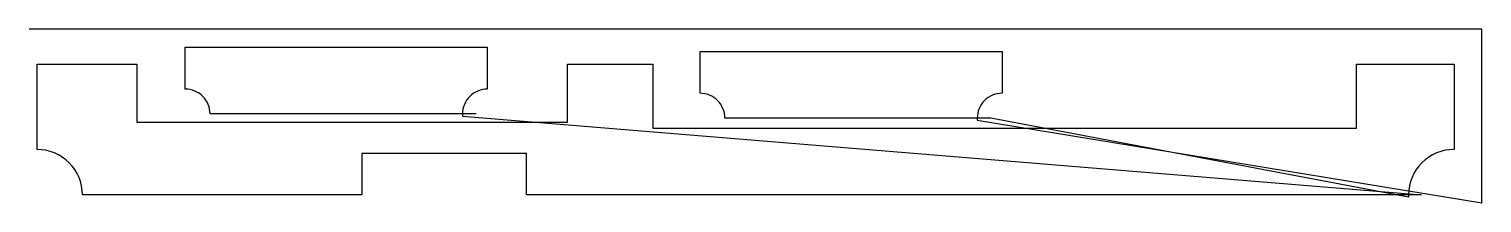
# Model space of a CAD drawing. Header units: metres. Extents: x 600 to 4118, y 0 to 421.
import ezdxf

# ---------------------------------------------------------------- set-up
doc = ezdxf.new("R2010")
doc.units = ezdxf.units.M

msp = doc.modelspace()

# ---------------------------------------------------------------- linework, layer by layer
at = {"layer": 'TOOL_0'}
for p, q in [((601.078, 421.16), (600.078, 421.16)), ((4118.353, 421.16), (601.078, 421.16)), ((4118.353, 1.001), (4118.353, 421.16)), ((978.308, 275.456), (978.308, 376.961)), ((978.308, 376.961), (1709.808, 376.961)), ((1709.808, 376.961), (1709.808, 275.456)), ((2224.88, 265.501), (2224.88, 367.006)), ((2224.88, 367.006), (2956.38, 367.006)), ((2956.38, 367.006), (2956.38, 265.501)), ((619.313, 129.481), (619.312, 335.984)), ((619.312, 335.984), (860.812, 335.984)), ((860.812, 335.984), (860.812, 195.984)), ((1904.312, 195.984), (1904.312, 335.984)), ((1904.312, 335.984), (2110.812, 335.984)), ((2110.812, 335.984), (2110.812, 180.984)), ((3814.312, 180.984), (3814.312, 335.984)), ((3814.312, 335.984), (4050.812, 335.984)), ((4050.812, 335.984), (4050.812, 129.481)), ((1649.812, 215.461), (1038.303, 215.461)), ((1682.591, 215.461), (1649.812, 215.461)), ((1649.813, 215.461), (1649.813, 210.354)), ((860.812, 195.984), (1904.312, 195.984)), ((1649.813, 210.354), (3971.807, 19.484)), ((2110.812, 180.984), (3814.312, 180.984)), ((2896.384, 205.506), (2284.875, 205.506)), ((2929.163, 205.506), (2896.384, 205.506)), ((2896.385, 205.506), (2896.385, 200.399)), ((2896.385, 200.399), (4118.353, 0.001)), ((3940.815, 14.272), (2929.163, 205.506)), ((1804.313, 119.484), (1405.813, 119.484)), ((1405.813, 119.484), (1405.813, 19.484)), ((1804.313, 19.484), (1804.313, 119.484)), ((1405.813, 19.484), (729.31, 19.484)), ((3940.816, 19.484), (1804.313, 19.484)), ((3940.815, 19.484), (3940.815, 14.272)), ((3971.807, 19.484), (3940.816, 19.484)), ((4118.353, 0.001), (4118.353, 1.001)), ((4118.353, 1.001), (4118.353, 0.001)), ((4118.353, 0.001), (4118.353, 1.001))]:
    msp.add_line(p, q, dxfattribs=at)
for centre, radius, start, end in [((979.058, 216.211), 59.25, 359.274715, 90.725285), ((1709.058, 216.211), 59.25, 89.274715, 180.725285), ((2225.63, 206.256), 59.25, 359.274715, 90.725285), ((2955.63, 206.256), 59.25, 89.274715, 180.725285), ((620.063, 20.234), 109.25, 359.606661, 90.393339), ((4050.062, 20.234), 109.25, 89.606661, 180.393339)]:
    msp.add_arc(centre, radius, start, end, dxfattribs=at)

doc.saveas('drawing.dxf')
